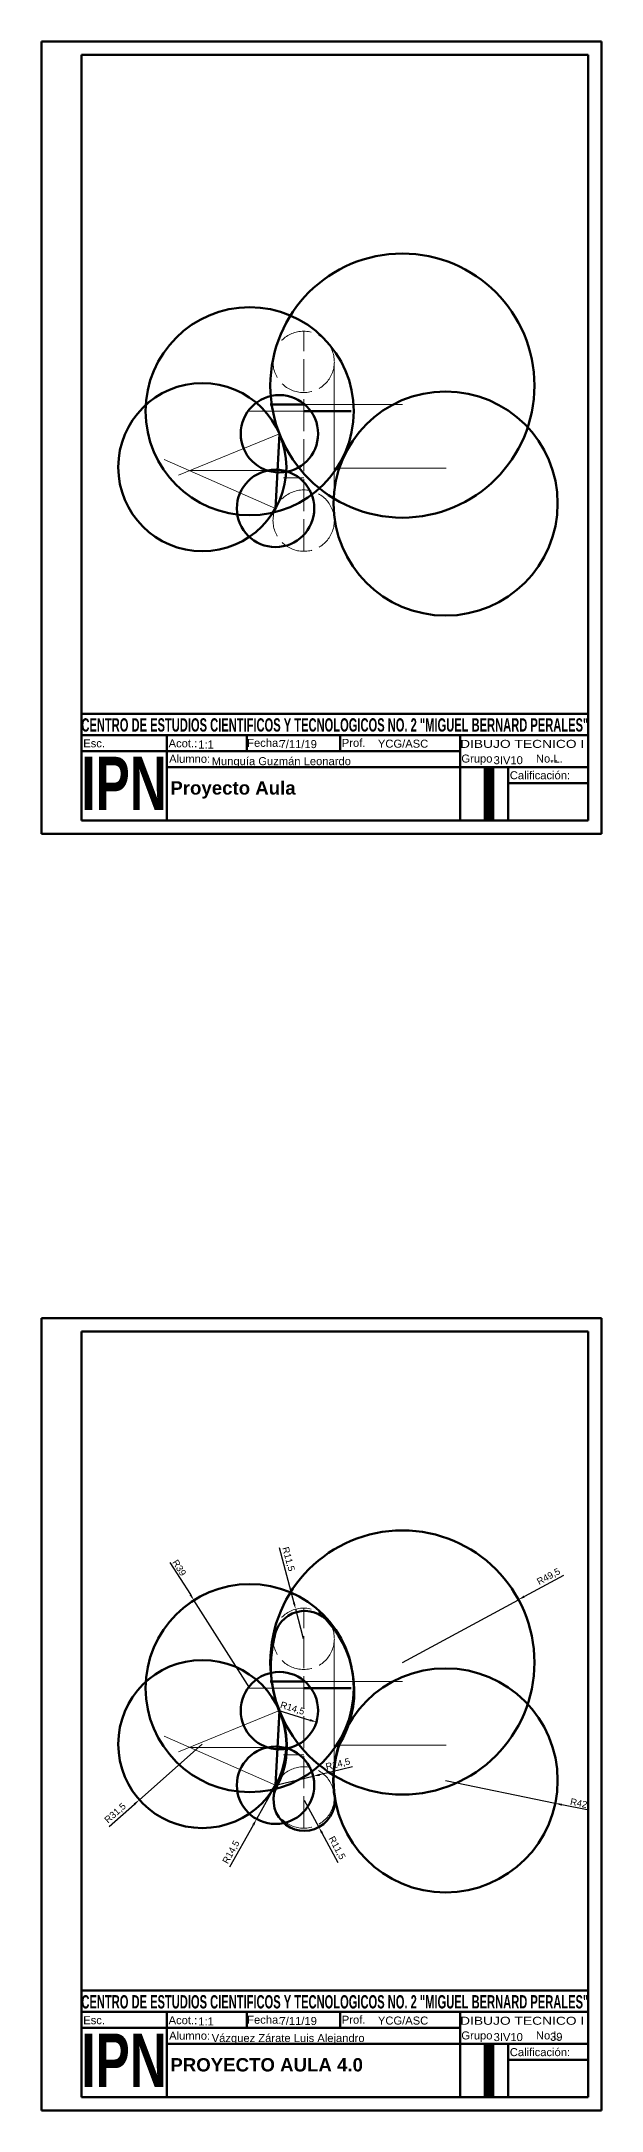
# Model space of a CAD drawing. Header units: millimetres. Extents: x 1589 to 2386, y 372 to 1156.
# Drawn here: x 2176 to 2386, y 381 to 1156 of the extents above; entities that cross this region are included whole.
import ezdxf
from ezdxf.enums import TextEntityAlignment as Align

# ---------------------------------------------------------------- set-up
doc = ezdxf.new("R2010")
doc.units = ezdxf.units.MM
doc.linetypes.add('ACAD_ISO02W100', pattern=[15, 12, -3])
for name, color, linetype, lineweight in [('Cuadro de datos', 7, 'Continuous', 50), ('LINEA CONTINUA GRUESA', 4, 'Continuous', 80), ('línea continua fina', 1, 'Continuous', 50), ('Línea fina', 141, 'Continuous', 5), ('línea interrumpida', 6, 'ACAD_ISO02W100', 5), ('Margen', 191, 'Continuous', 70)]:
    doc.layers.add(name, color=color, linetype=linetype, lineweight=lineweight)
doc.layers.add('TEXTO', color=1, linetype='Continuous')
doc.styles.add('IPN', font='', dxfattribs={"height": 20})
doc.styles.get("Standard").update_dxf_attribs({"font": 'arial.ttf'})
doc.styles.add('TEXT', font='arial.ttf', dxfattribs={"height": 3})
doc.styles.add('Texto', font='arial.ttf', dxfattribs={"height": 3})
doc.styles.add('Texto Titulo', font='', dxfattribs={"height": 5})
doc.styles.add('TÍTULO', font='', dxfattribs={"height": 5})
doc.styles.get('IPN').set_extended_font_data('Arial', bold=True)
doc.styles.get('Texto Titulo').set_extended_font_data('Arial', bold=True)
doc.styles.get('TÍTULO').set_extended_font_data('Arial', bold=True)
doc.dimstyles.new('ISO-25', dxfattribs={"dimtxt": 2.5, "dimasz": 2.5, "dimexe": 1.25, "dimexo": 0.625, "dimtad": 1, "dimtxsty": 'Standard', "dimcen": 2.5, "dimadec": 0, "dimazin": 0, "dimtfac": 1, "dimtmove": 0, "dimatfit": 3, "dimfxl": 1, "dimarcsym": 0})

# ---------------------------------------------------------------- blocks, each defined once
blk = doc.blocks.new('Cuadro de datos hoja A4')
at = {"layer": 'Cuadro de datos'}
for p, q in [((15, 45), (205, 45)), ((15, 5), (15, 45)), ((205, 45), (205, 5)), ((15, 37), (205, 37)), ((47, 5), (47, 37)), ((77, 31), (77, 37)), ((112, 31), (112, 37)), ((157, 5), (157, 37)), ((15, 31), (157, 31)), ((47, 25), (205, 25)), ((175, 5), (175, 25)), ((175, 19), (205, 19)), ((205, 5), (15, 5))]:
    blk.add_line(p, q, dxfattribs=at)
at = {"layer": 'línea continua fina'}
for p, q in [((0, 297), (210, 297)), ((0, 0), (0, 297)), ((210, 297), (210, 0)), ((210, 0), (0, 0))]:
    blk.add_line(p, q, dxfattribs=at)
at = {"layer": 'Margen'}
for p, q in [((15, 292), (205, 292)), ((15, 5), (15, 292)), ((205, 292), (205, 5)), ((205, 5), (15, 5))]:
    blk.add_line(p, q, dxfattribs=at)
at = {"layer": 'línea continua fina', "color": 0}
for s, height, style, width, p, p2 in [('CENTRO DE ESTUDIOS CIENTIFICOS Y TECNOLOGICOS NO. 2 "MIGUEL BERNARD PERALES"', 5, 'TÍTULO', 0.597732, (15, 38.28), (205, 38.28)), ('DIBUJO TECNICO I', 3, 'TEXT', 1.23367, (156.95, 32.18), (203.48, 32.18)), ('IPN', 20, 'IPN', 0.687053, (15, 8.88), (47, 8.88))]:
    blk.add_text(s, height=height, dxfattribs=dict(at, style=style, width=width)).set_placement(p, p2, align=Align.FIT)
at = {"layer": 'línea continua fina', "color": 0, "style": 'TEXT'}
for s, p in [('Esc.', (15.69, 32.39)), ('Acot.:', (47.69, 32.39)), ('Fecha:', (77.14, 32.57)), ('Prof. ', (112.61, 32.57)), ('Grupo              No.L.      ', (157.43, 26.68)), ('Calificación:', (175.59, 20.42))]:
    blk.add_text(s, height=3, dxfattribs=at).set_placement(p)
at = {"layer": 'línea continua fina', "color": 0, "insert": (163.88, 24.97), "char_height": 20, "attachment_point": 1, "style": 'IPN'}
blk.add_mtext_dynamic_manual_height_columns('I', width=18, gutter_width=15, heights=[0], dxfattribs=at)
at = {"layer": 'TEXTO', "color": 0, "style": 'TEXT'}
blk.add_text('Alumno:', height=3, dxfattribs=at).set_placement((47.89, 26.59))
at = {"layer": 'TEXTO'}
for tag, p, height, style in [('ESC', (24.08, 32.42), 3, 'TEXT'), ('ACOT', (58.42, 32.39), 3, 'TEXT'), ('FECHA', (89.72, 32.51), 3, 'TEXT'), ('PROF', (121.78, 32.59), 3, 'TEXT'), ('ALUMNO', (63.56, 26.45), 3, 'TEXT'), ('GRUPO', (169.37, 26.46), 3, 'TEXT'), ('NO', (196.19, 26.69), 3, 'TEXT'), ('CUADRODEREFERENCIAS', (57.89, 13.54), 5, 'TÍTULO')]:
    blk.add_attdef(tag, p, '', height=height, dxfattribs=dict(at, style=style))
blk = doc.blocks.new('*D30')
at = {"layer": 'Defpoints', "color": 0, "transparency": 16777216}
for p in [(2355.13, 572.07), (2311.59, 548.52)]:
    blk.add_point(p, dxfattribs=at)
at = {"layer": 'Línea fina', "color": 0, "lineweight": -2, "transparency": 16777216}
for p, q in [((2371.95, 581.17), (2357.33, 573.26)), ((2311.59, 548.52), (2355.13, 572.07))]:
    blk.add_line(p, q, dxfattribs=at)
at = {"layer": 'Línea fina', "color": 0, "transparency": 16777216}
blk.add_solid([(2357.13, 573.63), (2357.53, 572.9), (2355.13, 572.07)], dxfattribs=at)
at = {"layer": 'Línea fina', "color": 0, "transparency": 16777216, "insert": (2366.47, 580.62), "char_height": 2.5, "attachment_point": 5, "rotation": 28.41007}
blk.add_mtext('R49,5', dxfattribs=at)
blk = doc.blocks.new('*D31')
at = {"layer": 'Defpoints', "color": 0, "transparency": 16777216}
for p in [(2327.79, 504.32), (2368.9, 495.74)]:
    blk.add_point(p, dxfattribs=at)
at = {"layer": 'Línea fina', "color": 0, "lineweight": -2, "transparency": 16777216}
for p, q in [((2327.79, 504.32), (2368.9, 495.74)), ((2380.84, 493.24), (2371.35, 495.22))]:
    blk.add_line(p, q, dxfattribs=at)
at = {"layer": 'Línea fina', "color": 0, "transparency": 16777216}
blk.add_solid([(2371.43, 495.63), (2371.26, 494.82), (2368.9, 495.74)], dxfattribs=at)
at = {"layer": 'Línea fina', "color": 0, "transparency": 16777216, "insert": (2377.7, 495.82), "char_height": 2.5, "attachment_point": 5, "rotation": 348.1988}
blk.add_mtext('R42', dxfattribs=at)
blk = doc.blocks.new('*D32')
at = {"layer": 'Defpoints', "color": 0, "transparency": 16777216}
for p in [(2274.8, 496.92), (2280.28, 486.81)]:
    blk.add_point(p, dxfattribs=at)
at = {"layer": 'Línea fina', "color": 0, "lineweight": -2, "transparency": 16777216}
for p, q in [((2274.8, 496.92), (2280.28, 486.81)), ((2287.51, 473.49), (2281.48, 484.61))]:
    blk.add_line(p, q, dxfattribs=at)
at = {"layer": 'Línea fina', "color": 0, "transparency": 16777216}
blk.add_solid([(2281.84, 484.81), (2281.11, 484.42), (2280.28, 486.81)], dxfattribs=at)
at = {"layer": 'Línea fina', "color": 0, "transparency": 16777216, "insert": (2286.96, 478.97), "char_height": 2.5, "attachment_point": 5, "rotation": 298.46318}
blk.add_mtext('R11,5', dxfattribs=at)
blk = doc.blocks.new('*D33')
at = {"layer": 'Defpoints', "color": 0, "transparency": 16777216}
for p in [(2264.05, 502.5), (2256.95, 489.85)]:
    blk.add_point(p, dxfattribs=at)
at = {"layer": 'Línea fina', "color": 0, "lineweight": -2, "transparency": 16777216}
for p, q in [((2264.05, 502.5), (2256.95, 489.85)), ((2246.89, 471.91), (2255.73, 487.67))]:
    blk.add_line(p, q, dxfattribs=at)
at = {"layer": 'Línea fina', "color": 0, "transparency": 16777216}
blk.add_solid([(2255.37, 487.88), (2256.09, 487.47), (2256.95, 489.85)], dxfattribs=at)
at = {"layer": 'Línea fina', "color": 0, "transparency": 16777216, "insert": (2247.52, 477.38), "char_height": 2.5, "attachment_point": 5, "rotation": 60.71196}
blk.add_mtext('R14,5', dxfattribs=at)
blk = doc.blocks.new('*D34')
at = {"layer": 'Defpoints', "color": 0, "transparency": 16777216}
for p in [(2236.6, 517.95), (2213.02, 497.07)]:
    blk.add_point(p, dxfattribs=at)
at = {"layer": 'Línea fina', "color": 0, "lineweight": -2, "transparency": 16777216}
for p, q in [((2236.6, 517.95), (2213.02, 497.07)), ((2201.67, 487.02), (2211.14, 495.41))]:
    blk.add_line(p, q, dxfattribs=at)
at = {"layer": 'Línea fina', "color": 0, "transparency": 16777216}
blk.add_solid([(2210.87, 495.72), (2211.42, 495.1), (2213.02, 497.07)], dxfattribs=at)
at = {"layer": 'Línea fina', "color": 0, "transparency": 16777216, "insert": (2204.06, 491.98), "char_height": 2.5, "attachment_point": 5, "rotation": 41.5303}
blk.add_mtext('R31,5', dxfattribs=at)
blk = doc.blocks.new('*D35')
at = {"layer": 'Defpoints', "color": 0, "transparency": 16777216}
for p in [(2233.46, 571.84), (2254.36, 538.91)]:
    blk.add_point(p, dxfattribs=at)
at = {"layer": 'Línea fina', "color": 0, "lineweight": -2, "transparency": 16777216}
for p, q in [((2224.44, 586.06), (2232.12, 573.95)), ((2254.36, 538.91), (2233.46, 571.84))]:
    blk.add_line(p, q, dxfattribs=at)
at = {"layer": 'Línea fina', "color": 0, "transparency": 16777216}
blk.add_solid([(2232.47, 574.18), (2231.77, 573.73), (2233.46, 571.84)], dxfattribs=at)
at = {"layer": 'Línea fina', "color": 0, "transparency": 16777216, "insert": (2227.98, 584.03), "char_height": 2.5, "attachment_point": 5, "rotation": 302.3946}
blk.add_mtext('R39', dxfattribs=at)
blk = doc.blocks.new('*D36')
at = {"layer": 'Defpoints', "color": 0, "transparency": 16777216}
for p in [(2271.6, 568.52), (2274.59, 557.41)]:
    blk.add_point(p, dxfattribs=at)
at = {"layer": 'Línea fina', "color": 0, "lineweight": -2, "transparency": 16777216}
for p, q in [((2265.37, 591.6), (2270.95, 570.93)), ((2274.59, 557.41), (2271.6, 568.52))]:
    blk.add_line(p, q, dxfattribs=at)
at = {"layer": 'Línea fina', "color": 0, "transparency": 16777216}
blk.add_solid([(2271.35, 571.04), (2270.54, 570.82), (2271.6, 568.52)], dxfattribs=at)
at = {"layer": 'Línea fina', "color": 0, "transparency": 16777216, "insert": (2268.75, 587.25), "char_height": 2.5, "attachment_point": 5, "rotation": 285.09876}
blk.add_mtext('R11,5', dxfattribs=at)
blk = doc.blocks.new('*D37')
at = {"layer": 'Defpoints', "color": 0, "transparency": 16777216}
for p in [(2265.5, 530.48), (2279.35, 526.19)]:
    blk.add_point(p, dxfattribs=at)
at = {"layer": 'Línea fina', "color": 0, "lineweight": -2, "transparency": 16777216}
blk.add_line((2264.87, 530.67), (2276.96, 526.93), dxfattribs=at)
at = {"layer": 'Línea fina', "color": 0, "transparency": 16777216}
blk.add_solid([(2277.09, 527.33), (2276.84, 526.53), (2279.35, 526.19)], dxfattribs=at)
at = {"layer": 'Línea fina', "color": 0, "transparency": 16777216, "insert": (2270.35, 531.2), "char_height": 2.5, "attachment_point": 5, "rotation": 342.80018}
blk.add_mtext('R14,5', dxfattribs=at)
blk = doc.blocks.new('*D38')
at = {"layer": 'Defpoints', "color": 0, "transparency": 16777216}
for p in [(2278.15, 505.87), (2264.05, 502.5)]:
    blk.add_point(p, dxfattribs=at)
at = {"layer": 'Línea fina', "color": 0, "lineweight": -2, "transparency": 16777216}
for p, q in [((2264.05, 502.5), (2278.15, 505.87)), ((2292.89, 509.39), (2280.58, 506.45))]:
    blk.add_line(p, q, dxfattribs=at)
at = {"layer": 'Línea fina', "color": 0, "transparency": 16777216}
blk.add_solid([(2280.49, 506.85), (2280.68, 506.04), (2278.15, 505.87)], dxfattribs=at)
at = {"layer": 'Línea fina', "color": 0, "transparency": 16777216, "insert": (2287.46, 510.28), "char_height": 2.5, "attachment_point": 5, "rotation": 13.4255}
blk.add_mtext('R14,5', dxfattribs=at)

msp = doc.modelspace()

# ---------------------------------------------------------------- linework, layer by layer
at = {"layer": 'LINEA CONTINUA GRUESA'}
for centre, radius, start, end in [((2275.006, 556.35), 11.5, 37.99359, 172.776512), ((2309.886, 547.072), 47.556, 163.827059, 203.368423), ((2254.567, 537.921), 39, 328.430837, 41.129374), ((2236.808, 516.96), 31.5, 333.760774, 23.433327), ((2327.682, 504.299), 42, 161.69096, 186.020419), ((2274.804, 496.922), 11.5, 147.899004, 14.973032)]:
    msp.add_arc(centre, radius, start, end, dxfattribs=at)
at = {"layer": 'línea continua fina'}
for p, q in [((2274.593, 1020.028), (2262.093, 1020.028)), ((2274.931, 1017.527), (2292.431, 1017.527)), ((2264.048, 981.116), (2265.499, 1009.093)), ((2267.093, 992.528), (2267.093, 992.528)), ((2274.593, 541.412), (2262.093, 541.412)), ((2274.931, 538.911), (2292.431, 538.911)), ((2264.048, 502.5), (2265.499, 530.477)), ((2267.093, 513.912), (2267.093, 513.912))]:
    msp.add_line(p, q, dxfattribs=at)
for centre, radius in [((2311.593, 1027.137), 49.5), ((2254.356, 1017.527), 39), ((2236.597, 996.566), 31.5), ((2327.79, 982.94), 42), ((2265.499, 1009.093), 14.5), ((2264.048, 981.116), 14.5), ((2311.593, 548.522), 49.5), ((2254.356, 538.911), 39), ((2236.597, 517.95), 31.5), ((2265.499, 530.477), 14.5), ((2327.79, 504.325), 42), ((2264.048, 502.5), 14.5)]:
    msp.add_circle(centre, radius, dxfattribs=at)
at = {"layer": 'Línea fina'}
for p, q in [((2286.04, 977.634), (2286.04, 1034.922)), ((2292.431, 1017.527), (2253.431, 1017.527)), ((2262.093, 1020.028), (2311.593, 1020.028)), ((2265.499, 1009.093), (2227.671, 993.588)), ((2264.048, 981.116), (2222.269, 999.505)), ((2261.032, 995.298), (2231.883, 995.298)), ((2286.04, 996.134), (2328.04, 996.134)), ((2274.593, 992.528), (2267.093, 992.528)), ((2286.04, 499.018), (2286.04, 556.307)), ((2292.431, 538.911), (2253.431, 538.911)), ((2262.093, 541.412), (2311.593, 541.412)), ((2265.499, 530.477), (2227.671, 514.973)), ((2264.048, 502.5), (2222.269, 520.89)), ((2261.032, 516.683), (2231.883, 516.683)), ((2274.593, 513.912), (2267.093, 513.912)), ((2286.04, 517.519), (2328.04, 517.519))]:
    msp.add_line(p, q, dxfattribs=at)
at = {"layer": 'línea interrumpida'}
for p, q in [((2274.593, 965.028), (2274.593, 1047.528)), ((2274.593, 486.412), (2274.593, 568.912))]:
    msp.add_line(p, q, dxfattribs=at)
for centre in [(2274.593, 1036.028), (2274.593, 976.528), (2274.593, 557.412), (2274.593, 497.912)]:
    msp.add_circle(centre, 11.5, dxfattribs=at)

# ---------------------------------------------------------------- block references
at = {"layer": 'Línea fina'}
ref = msp.add_blockref('Cuadro de datos hoja A4', (2176.277, 859.167), dxfattribs=at)
ref.add_attrib('CUADRODEREFERENCIA', 'Proyecto Aula', (2224.622, 873.844), dxfattribs={"height": 5, "style": 'Texto Titulo'})
ref.add_attrib('ALUMNO', 'Munguía Guzmán Leonardo', (2240.117, 884.866), dxfattribs={"height": 3, "style": 'Texto'})
ref.add_attrib('NO.L.', '--', (2366.942, 885.329), dxfattribs={"height": 3, "style": 'Texto'})
ref.add_attrib('GRUPO', '3IV10', (2345.798, 885.233), dxfattribs={"height": 3, "style": 'Texto'})
ref.add_attrib('PROFESOR', 'YCG/ASC', (2302.425, 891.425), dxfattribs={"height": 3, "style": 'Texto'})
ref.add_attrib('ACOT.', '1:1', (2235.084, 891.116), dxfattribs={"height": 3, "style": 'Texto'})
ref.add_attrib('FECHA', '7/11/19', (2265.555, 891.261), dxfattribs={"height": 3, "style": 'Texto'})
ref = msp.add_blockref('Cuadro de datos hoja A4', (2176.277, 380.552), dxfattribs=at)
ref.add_attrib('CUADRODEREFERENCIA', 'PROYECTO AULA 4.0', (2224.622, 395.228), dxfattribs={"height": 5, "style": 'Texto Titulo'})
ref.add_attrib('ALUMNO', 'Vázquez Zárate Luis Alejandro', (2240.117, 406.251), dxfattribs={"height": 3, "style": 'Texto'})
ref.add_attrib('NO.L.', '39', (2366.942, 406.713), dxfattribs={"height": 3, "style": 'Texto'})
ref.add_attrib('GRUPO', '3IV10', (2345.798, 406.617), dxfattribs={"height": 3, "style": 'Texto'})
ref.add_attrib('PROFESOR', 'YCG/ASC', (2302.425, 412.809), dxfattribs={"height": 3, "style": 'Texto'})
ref.add_attrib('ACOT.', '1:1', (2235.084, 412.501), dxfattribs={"height": 3, "style": 'Texto'})
ref.add_attrib('FECHA', '7/11/19', (2265.555, 412.646), dxfattribs={"height": 3, "style": 'Texto'})

# ---------------------------------------------------------------- dimensions: what is measured, and where the dimension line sits
for center, mpoint, picture, middle in [((2274.593, 557.412), (2271.598, 568.515), '*D36', (2266.692, 586.696)), ((2254.356, 538.911), (2233.462, 571.842), '*D35', (2226.377, 583.008)), ((2311.593, 548.522), (2355.132, 572.073), '*D30', (2367.481, 578.753)), ((2265.499, 530.477), (2279.351, 526.19), '*D37', (2269.724, 529.17)), ((2264.048, 502.5), (2256.954, 489.853), '*D33', (2249.374, 476.338))]:
    dim = msp.add_radius_dim(center=center, mpoint=mpoint, dimstyle='ISO-25', dxfattribs=at)
    dim.commit()
    dim.dimension.update_dxf_attribs({"geometry": picture, "text_midpoint": middle, "dimtype": 164})
for center, mpoint, picture, middle in [((2236.597, 517.95), (2213.016, 497.065), '*D34', (2204.062, 491.976)), ((2264.048, 502.5), (2278.152, 505.867), '*D38', (2287.46, 510.276)), ((2327.79, 504.325), (2368.902, 495.735), '*D31', (2377.704, 495.817)), ((2274.804, 496.922), (2280.285, 486.812), '*D32', (2286.958, 478.967))]:
    dim = msp.add_radius_dim(center=center, mpoint=mpoint, dimstyle='ISO-25', dxfattribs=at)
    dim.commit()
    dim.dimension.update_dxf_attribs({"geometry": picture, "text_midpoint": middle})

doc.saveas('drawing.dxf')
